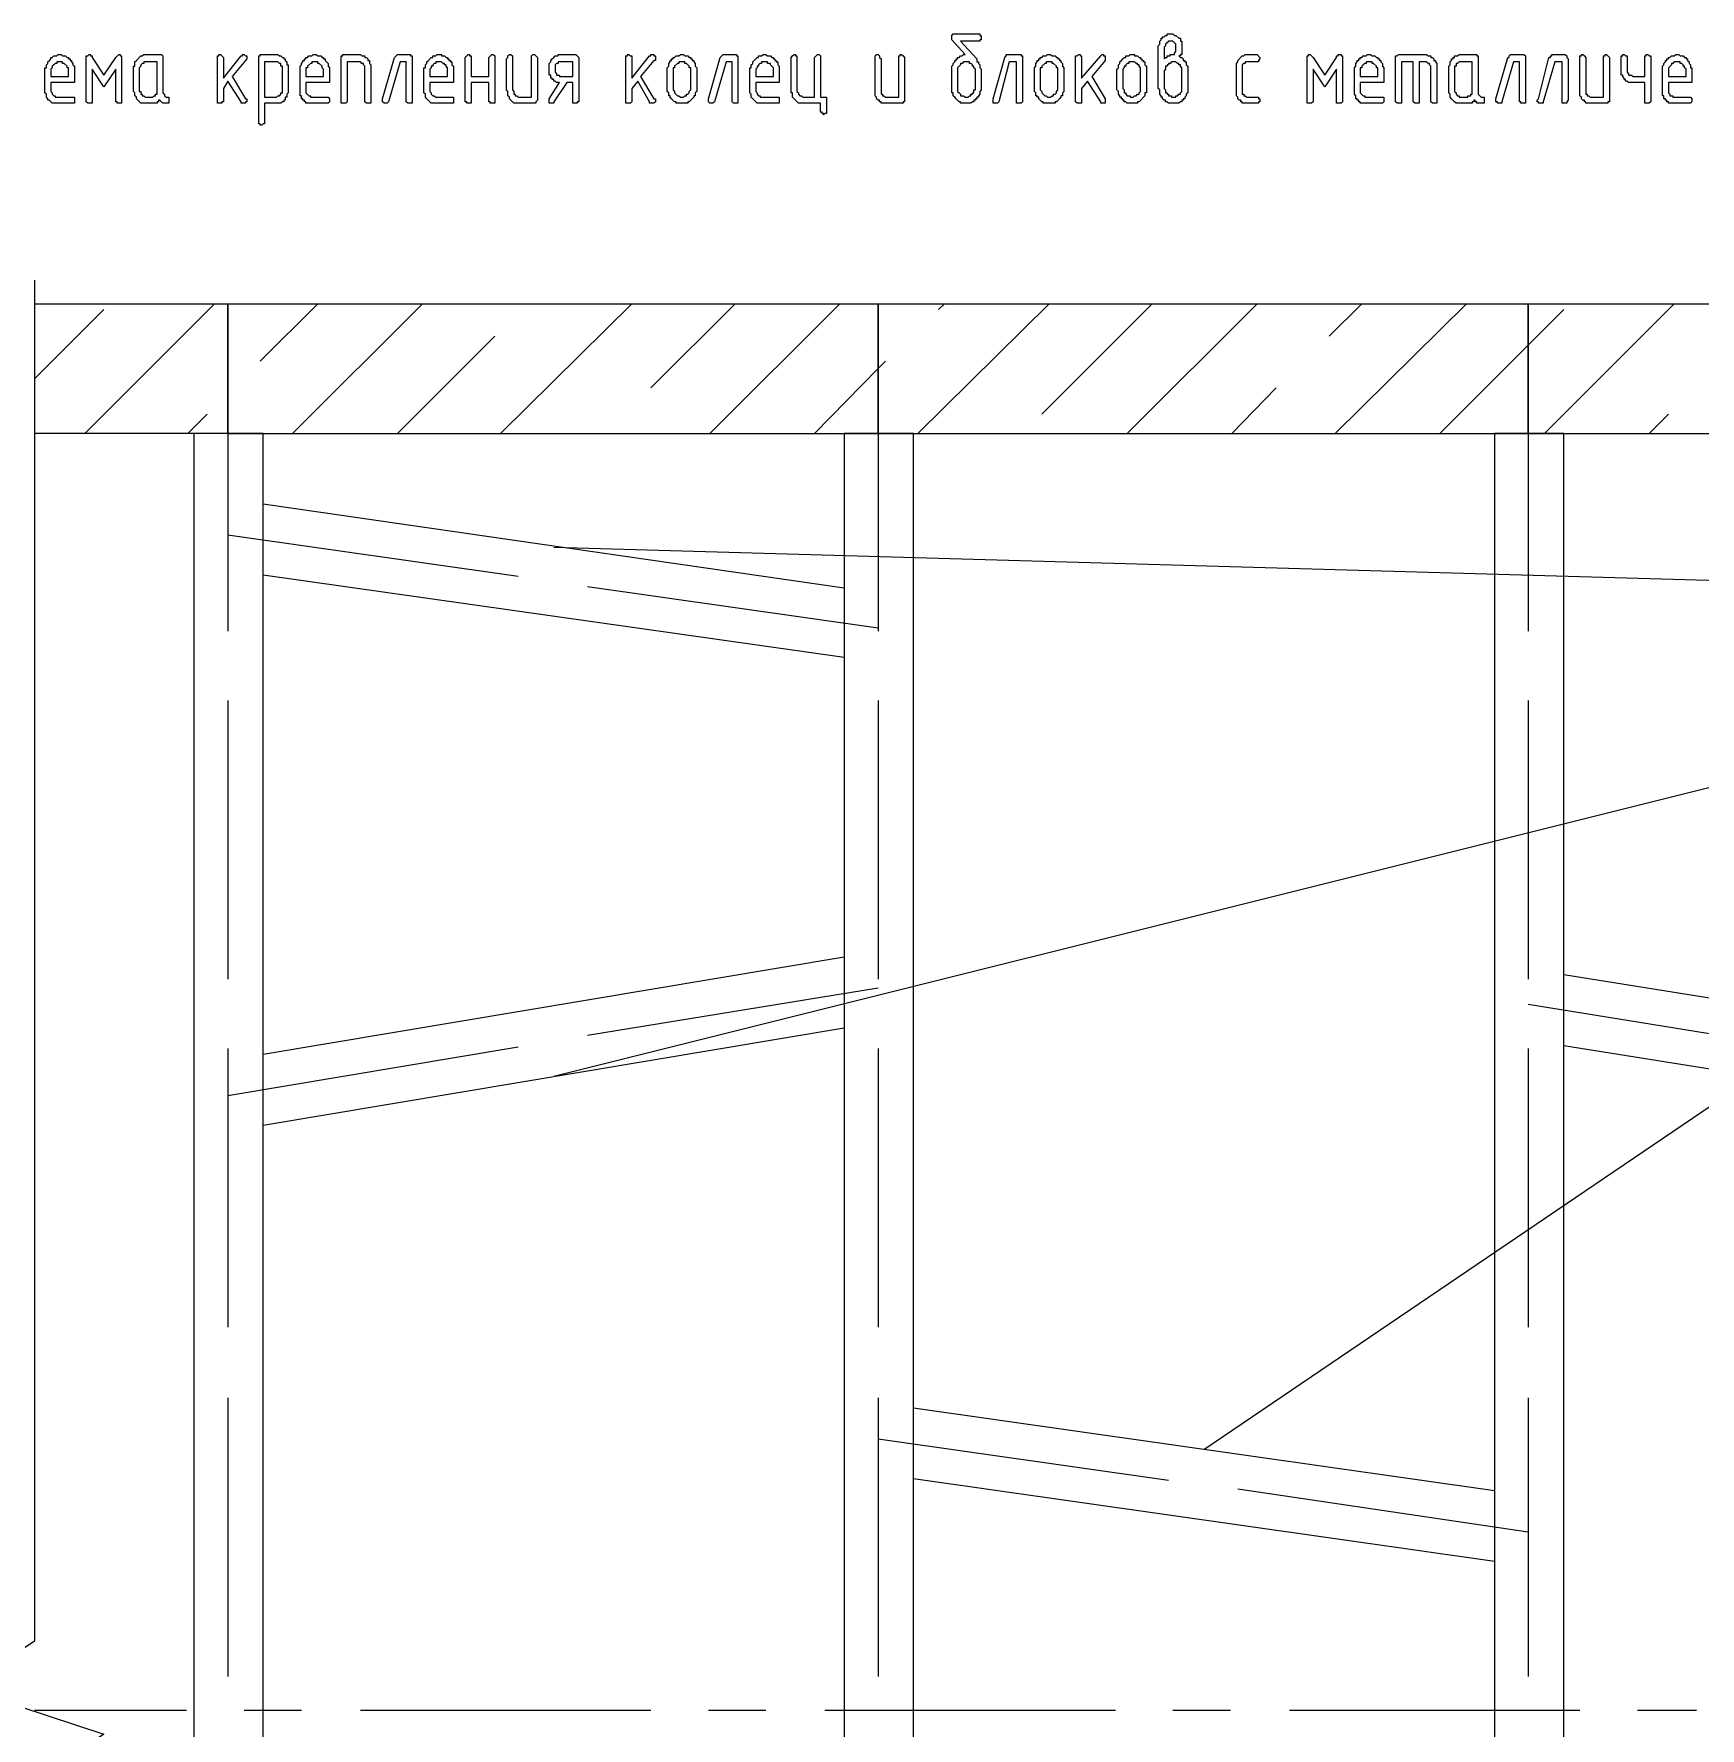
# Model space of a CAD drawing. Header units: millimetres. Extents: x 1 to 1188, y 1 to 840.
# Drawn here: x 86.7 to 158.5, y 126.9 to 199.9 of the extents above; entities that cross this region are included whole.
import ezdxf

# ---------------------------------------------------------------- set-up
doc = ezdxf.new("R2010")
doc.units = ezdxf.units.MM
doc.layers.add('GEOMETRY', color=7, linetype='Continuous')

msp = doc.modelspace()

# ---------------------------------------------------------------- linework, layer by layer
at = {"layer": 'GEOMETRY'}
for points in [[(127.515, 198.254), (127.515, 197.492), (127.452, 197.429), (127.452, 197.302), (127.389, 197.239), (127.389, 197.175), (127.325, 197.175), (127.325, 197.11), (127.26, 197.11), (127.26, 197.047), (127.197, 197.047), (127.197, 196.984), (127.134, 196.984), (127.07, 196.92), (126.627, 196.92), (126.627, 196.984), (126.563, 196.984), (126.498, 197.047), (126.435, 197.11), (126.372, 197.175), (126.308, 197.239), (126.308, 197.365), (126.245, 197.365), (126.245, 198.508), (126.308, 198.571), (126.308, 198.635), (126.372, 198.698), (126.372, 198.763), (126.435, 198.763), (126.435, 198.826), (126.498, 198.826), (126.498, 198.889), (126.563, 198.889), (126.627, 198.953), (126.69, 198.953), (126.753, 199.016), (126.817, 199.016), (126.245, 199.652), (126.245, 199.842), (126.308, 199.905), (127.452, 199.905), (127.452, 199.842), (127.515, 199.842), (127.515, 199.652), (127.452, 199.652), (127.452, 199.588), (126.627, 199.588), (127.325, 198.826), (127.325, 198.698), (127.389, 198.698), (127.389, 198.635), (127.452, 198.571), (127.452, 198.444), (127.515, 198.381)], [(136.023, 198.953), (136.088, 198.889), (136.152, 198.889), (136.215, 198.826), (136.215, 198.763), (136.278, 198.763), (136.278, 198.698), (136.342, 198.698), (136.342, 198.571), (136.405, 198.508), (136.405, 197.365), (136.342, 197.302), (136.342, 197.239), (136.278, 197.175), (136.278, 197.11), (136.215, 197.11), (136.215, 197.047), (136.152, 197.047), (136.152, 196.984), (136.088, 196.984), (136.023, 196.92), (135.58, 196.92), (135.516, 196.984), (135.453, 196.984), (135.453, 197.047), (135.389, 197.047), (135.326, 197.11), (135.326, 197.175), (135.263, 197.175), (135.263, 197.239), (135.198, 197.302), (135.198, 197.492), (135.135, 197.556), (135.135, 199.397), (135.198, 199.46), (135.198, 199.588), (135.263, 199.652), (135.263, 199.715), (135.326, 199.715), (135.326, 199.778), (135.389, 199.778), (135.453, 199.842), (135.516, 199.842), (135.516, 199.905), (135.77, 199.905), (135.833, 199.842), (135.897, 199.842), (136.023, 199.715), (136.088, 199.715), (136.088, 199.588), (136.152, 199.588), (136.152, 199.016), (136.088, 199.016), (136.088, 198.953)], [(135.389, 198.826), (135.453, 198.889), (135.516, 198.889), (135.516, 198.953), (135.643, 198.953), (135.643, 199.016), (135.833, 199.016), (135.833, 199.08), (135.897, 199.143), (135.897, 199.46), (135.833, 199.523), (135.77, 199.588), (135.58, 199.588), (135.516, 199.523), (135.453, 199.46), (135.453, 199.397), (135.389, 199.333)], [(87.446, 197.809), (87.446, 197.429), (87.51, 197.365), (87.51, 197.302), (87.573, 197.239), (87.638, 197.239), (87.638, 197.175), (88.463, 197.175), (88.463, 196.92), (87.51, 196.92), (87.383, 197.047), (87.319, 197.047), (87.319, 197.11), (87.256, 197.175), (87.256, 197.302), (87.193, 197.365), (87.193, 198.444), (87.256, 198.444), (87.256, 198.571), (87.319, 198.635), (87.319, 198.698), (87.383, 198.763), (87.446, 198.826), (87.446, 198.889), (87.51, 198.889), (87.573, 198.953), (87.701, 198.953), (87.764, 199.016), (87.891, 199.016), (87.955, 198.953), (88.081, 198.953), (88.145, 198.889), (88.208, 198.889), (88.208, 198.826), (88.272, 198.826), (88.272, 198.763), (88.335, 198.763), (88.335, 198.698), (88.398, 198.635), (88.398, 198.571), (88.463, 198.508), (88.463, 197.809)], [(87.828, 198.698), (87.701, 198.698), (87.701, 198.635), (87.638, 198.635), (87.573, 198.571), (87.51, 198.508), (87.51, 198.444), (87.446, 198.381), (87.446, 198.064), (88.208, 198.064), (88.208, 198.444), (88.145, 198.444), (88.145, 198.508), (88.018, 198.635), (87.955, 198.635), (87.955, 198.698)], [(89.732, 197.619), (89.225, 198.381), (89.225, 196.92), (89.034, 196.92), (88.97, 196.984), (88.97, 198.953), (89.034, 198.953), (89.097, 199.016), (89.16, 199.016), (89.16, 198.953), (89.225, 198.953), (89.225, 198.889), (89.732, 198.127), (90.241, 198.889), (90.368, 199.016), (90.431, 199.016), (90.431, 198.953), (90.494, 198.953), (90.494, 196.92), (90.304, 196.92), (90.304, 196.984), (90.241, 196.984), (90.241, 198.381)], [(92.527, 197.047), (92.527, 196.92), (92.272, 196.92), (92.145, 197.047), (92.082, 197.047), (92.082, 196.984), (92.019, 196.984), (92.019, 196.92), (91.32, 196.92), (91.13, 197.11), (91.13, 197.175), (91.066, 197.239), (91.066, 197.365), (91.003, 197.429), (91.003, 198.508), (91.066, 198.508), (91.066, 198.698), (91.13, 198.763), (91.32, 198.953), (91.383, 198.953), (91.447, 199.016), (92.209, 199.016), (92.272, 198.953), (92.272, 197.365), (92.335, 197.302), (92.335, 197.239), (92.4, 197.175), (92.527, 197.175)], [(92.019, 198.698), (91.447, 198.698), (91.447, 198.635), (91.383, 198.635), (91.32, 198.571), (91.32, 198.508), (91.256, 198.444), (91.256, 197.429), (91.32, 197.429), (91.32, 197.302), (91.383, 197.302), (91.383, 197.239), (91.447, 197.239), (91.51, 197.175), (91.828, 197.175), (91.892, 197.239), (91.955, 197.239), (91.955, 197.302), (92.019, 197.302)], [(94.877, 198.001), (95.639, 198.953), (95.702, 198.953), (95.702, 199.016), (95.765, 199.016), (95.829, 198.953), (95.892, 198.953), (95.892, 198.826), (95.829, 198.763), (95.257, 198.064), (95.829, 197.11), (95.892, 197.11), (95.892, 196.984), (95.829, 196.984), (95.829, 196.92), (95.639, 196.92), (95.639, 196.984), (95.067, 197.873), (94.877, 197.556), (94.877, 196.984), (94.813, 196.984), (94.813, 196.92), (94.622, 196.92), (94.622, 198.953), (94.685, 198.953), (94.685, 199.016), (94.748, 199.016), (94.813, 198.953), (94.877, 198.889)], [(96.401, 198.826), (96.401, 198.953), (96.464, 198.953), (96.464, 199.016), (97.226, 199.016), (97.289, 198.953), (97.353, 198.953), (97.416, 198.889), (97.48, 198.889), (97.48, 198.826), (97.543, 198.826), (97.543, 198.763), (97.606, 198.698), (97.606, 198.571), (97.67, 198.571), (97.67, 197.365), (97.606, 197.302), (97.606, 197.175), (97.543, 197.175), (97.543, 197.047), (97.48, 197.047), (97.48, 196.984), (97.416, 196.984), (97.353, 196.92), (96.654, 196.92), (96.654, 196.031), (96.591, 196.031), (96.527, 195.968), (96.464, 195.968), (96.464, 196.031), (96.401, 196.031)], [(96.654, 198.698), (96.654, 197.175), (97.163, 197.175), (97.226, 197.239), (97.289, 197.239), (97.353, 197.302), (97.353, 197.365), (97.416, 197.365), (97.416, 198.508), (97.353, 198.508), (97.353, 198.635), (97.289, 198.635), (97.226, 198.698)], [(98.432, 197.809), (98.432, 197.365), (98.559, 197.239), (98.622, 197.239), (98.622, 197.175), (99.384, 197.175), (99.448, 197.11), (99.448, 196.984), (99.384, 196.92), (98.432, 196.92), (98.432, 196.984), (98.369, 196.984), (98.369, 197.047), (98.305, 197.047), (98.305, 197.11), (98.242, 197.11), (98.242, 197.239), (98.178, 197.239), (98.178, 198.508), (98.242, 198.571), (98.242, 198.635), (98.305, 198.698), (98.305, 198.763), (98.369, 198.763), (98.369, 198.826), (98.432, 198.826), (98.432, 198.889), (98.495, 198.889), (98.559, 198.953), (98.685, 198.953), (98.75, 199.016), (98.877, 199.016), (98.94, 198.953), (99.067, 198.953), (99.131, 198.889), (99.194, 198.889), (99.194, 198.826), (99.257, 198.826), (99.257, 198.763), (99.321, 198.698), (99.384, 198.635), (99.384, 198.508), (99.448, 198.444), (99.448, 197.809)], [(98.814, 198.698), (98.685, 198.698), (98.685, 198.635), (98.622, 198.635), (98.495, 198.508), (98.495, 198.444), (98.432, 198.444), (98.432, 198.064), (99.194, 198.064), (99.194, 198.381), (99.131, 198.444), (99.131, 198.508), (99.004, 198.635), (98.94, 198.635), (98.94, 198.698)], [(99.956, 197.047), (99.956, 198.953), (100.019, 198.953), (100.019, 199.016), (100.781, 199.016), (100.845, 198.953), (100.972, 198.953), (100.972, 198.889), (101.035, 198.889), (101.098, 198.826), (101.098, 198.763), (101.163, 198.763), (101.163, 198.635), (101.227, 198.571), (101.227, 196.92), (101.035, 196.92), (100.972, 196.984), (100.972, 198.508), (100.908, 198.571), (100.908, 198.635), (100.845, 198.635), (100.781, 198.698), (100.21, 198.698), (100.21, 196.984), (100.146, 196.92), (99.956, 196.92)], [(102.369, 199.016), (102.941, 199.016), (102.941, 198.953), (103.004, 198.953), (103.004, 196.92), (102.814, 196.92), (102.751, 196.984), (102.751, 198.698), (102.496, 198.698), (101.989, 196.984), (101.925, 196.92), (101.797, 196.92), (101.734, 196.984), (101.734, 197.11), (102.242, 198.889)], [(103.766, 197.809), (103.766, 197.429), (103.83, 197.365), (103.83, 197.302), (103.893, 197.239), (103.956, 197.239), (104.02, 197.175), (104.782, 197.175), (104.782, 196.92), (103.83, 196.92), (103.639, 197.11), (103.576, 197.175), (103.576, 197.302), (103.513, 197.365), (103.513, 198.444), (103.576, 198.444), (103.576, 198.571), (103.639, 198.635), (103.639, 198.698), (103.703, 198.763), (103.83, 198.889), (103.893, 198.889), (103.893, 198.953), (104.02, 198.953), (104.083, 199.016), (104.273, 199.016), (104.273, 198.953), (104.402, 198.953), (104.465, 198.889), (104.528, 198.889), (104.528, 198.826), (104.592, 198.826), (104.592, 198.763), (104.655, 198.763), (104.655, 198.698), (104.719, 198.698), (104.719, 198.571), (104.782, 198.508), (104.782, 197.809)], [(104.147, 198.698), (104.02, 198.698), (104.02, 198.635), (103.956, 198.635), (103.893, 198.571), (103.893, 198.508), (103.83, 198.508), (103.83, 198.444), (103.766, 198.381), (103.766, 198.064), (104.528, 198.064), (104.528, 198.444), (104.465, 198.508), (104.465, 198.571), (104.402, 198.571), (104.402, 198.635), (104.338, 198.635), (104.273, 198.698)], [(105.544, 197.809), (105.544, 196.92), (105.354, 196.92), (105.354, 196.984), (105.29, 196.984), (105.29, 198.889), (105.417, 199.016), (105.481, 199.016), (105.481, 198.953), (105.544, 198.953), (105.544, 198.064), (106.306, 198.064), (106.306, 198.889), (106.433, 199.016), (106.496, 199.016), (106.56, 198.953), (106.56, 196.92), (106.369, 196.92), (106.369, 196.984), (106.306, 196.984), (106.306, 197.809)], [(108.402, 198.826), (108.402, 197.047), (108.339, 196.984), (108.339, 196.92), (107.385, 196.92), (107.195, 197.11), (107.195, 197.175), (107.131, 197.239), (107.131, 197.429), (107.068, 197.492), (107.068, 198.826), (107.131, 198.889), (107.131, 198.953), (107.195, 199.016), (107.258, 199.016), (107.322, 198.953), (107.322, 197.492), (107.385, 197.429), (107.385, 197.302), (107.448, 197.302), (107.448, 197.239), (107.513, 197.239), (107.577, 197.175), (108.147, 197.175), (108.147, 198.953), (108.21, 199.016), (108.275, 199.016), (108.402, 198.889)], [(109.354, 197.809), (109.227, 197.809), (109.164, 197.873), (109.101, 197.873), (109.101, 197.936), (109.036, 197.936), (109.036, 198.001), (108.973, 198.001), (108.973, 198.127), (108.909, 198.127), (108.909, 198.635), (108.973, 198.698), (108.973, 198.763), (109.036, 198.826), (109.101, 198.889), (109.164, 198.953), (109.291, 198.953), (109.291, 199.016), (110.053, 199.016), (110.18, 198.889), (110.18, 196.984), (110.116, 196.984), (110.116, 196.92), (109.926, 196.92), (109.926, 197.809), (109.671, 197.809), (109.101, 196.984), (109.101, 196.92), (108.909, 196.92), (108.909, 197.11)], [(109.164, 198.381), (109.164, 198.254), (109.227, 198.191), (109.227, 198.127), (109.354, 198.127), (109.354, 198.064), (109.926, 198.064), (109.926, 198.698), (109.291, 198.698), (109.291, 198.635), (109.227, 198.635), (109.164, 198.571)], [(112.466, 198.001), (113.228, 198.953), (113.291, 198.953), (113.291, 199.016), (113.418, 199.016), (113.418, 198.953), (113.481, 198.953), (113.481, 198.763), (113.418, 198.763), (112.846, 198.064), (113.418, 197.11), (113.481, 197.11), (113.481, 196.984), (113.418, 196.92), (113.228, 196.92), (113.228, 196.984), (112.719, 197.873), (112.466, 197.556), (112.466, 196.984), (112.402, 196.92), (112.211, 196.92), (112.211, 198.953), (112.276, 198.953), (112.276, 199.016), (112.339, 199.016), (112.402, 198.953), (112.466, 198.953)], [(113.99, 197.619), (113.99, 198.444), (114.053, 198.508), (114.053, 198.635), (114.117, 198.698), (114.117, 198.763), (114.18, 198.763), (114.18, 198.826), (114.244, 198.826), (114.244, 198.889), (114.307, 198.889), (114.37, 198.953), (114.497, 198.953), (114.56, 199.016), (114.689, 199.016), (114.752, 198.953), (114.879, 198.953), (114.942, 198.889), (115.006, 198.889), (115.006, 198.826), (115.069, 198.826), (115.069, 198.763), (115.132, 198.763), (115.132, 198.698), (115.196, 198.635), (115.196, 198.508), (115.259, 198.444), (115.259, 197.429), (115.196, 197.365), (115.196, 197.239), (115.132, 197.239), (115.132, 197.175), (115.069, 197.11), (114.942, 196.984), (114.879, 196.984), (114.879, 196.92), (114.37, 196.92), (114.37, 196.984), (114.307, 196.984), (114.18, 197.11), (114.117, 197.175), (114.117, 197.239), (114.053, 197.239), (114.053, 197.365), (113.99, 197.429)], [(115.006, 197.619), (115.006, 198.444), (114.942, 198.444), (114.942, 198.508), (114.815, 198.635), (114.752, 198.635), (114.752, 198.698), (114.497, 198.698), (114.497, 198.635), (114.434, 198.635), (114.307, 198.508), (114.307, 198.444), (114.244, 198.444), (114.244, 197.492), (114.307, 197.429), (114.307, 197.365), (114.434, 197.239), (114.497, 197.239), (114.56, 197.175), (114.689, 197.175), (114.752, 197.239), (114.815, 197.239), (114.815, 197.302), (114.879, 197.302), (114.942, 197.365), (114.942, 197.429), (115.006, 197.492)], [(116.403, 199.016), (116.973, 199.016), (116.973, 198.953), (117.038, 198.953), (117.038, 196.92), (116.847, 196.92), (116.783, 196.984), (116.783, 198.698), (116.53, 198.698), (116.021, 196.984), (115.958, 196.92), (115.831, 196.92), (115.768, 196.984), (115.768, 197.11), (116.276, 198.889)], [(117.8, 197.809), (117.8, 197.429), (117.864, 197.365), (117.864, 197.302), (117.927, 197.239), (117.99, 197.239), (117.99, 197.175), (118.816, 197.175), (118.816, 196.92), (117.864, 196.92), (117.8, 196.984), (117.735, 197.047), (117.672, 197.11), (117.609, 197.175), (117.609, 197.302), (117.545, 197.365), (117.545, 198.444), (117.609, 198.444), (117.609, 198.571), (117.672, 198.635), (117.672, 198.698), (117.735, 198.763), (117.8, 198.826), (117.864, 198.889), (117.927, 198.889), (117.927, 198.953), (118.054, 198.953), (118.117, 199.016), (118.244, 199.016), (118.307, 198.953), (118.434, 198.953), (118.498, 198.889), (118.561, 198.889), (118.561, 198.826), (118.626, 198.826), (118.626, 198.763), (118.689, 198.763), (118.689, 198.698), (118.752, 198.698), (118.752, 198.571), (118.816, 198.508), (118.816, 197.809)], [(118.181, 198.698), (118.054, 198.698), (118.054, 198.635), (117.99, 198.635), (117.927, 198.571), (117.927, 198.508), (117.864, 198.508), (117.864, 198.444), (117.8, 198.381), (117.8, 198.064), (118.561, 198.064), (118.561, 198.444), (118.434, 198.571), (118.434, 198.635), (118.307, 198.635), (118.307, 198.698)], [(120.72, 197.175), (120.847, 197.175), (120.847, 196.477), (120.784, 196.477), (120.72, 196.413), (120.72, 196.477), (120.657, 196.477), (120.657, 196.54), (120.594, 196.54), (120.594, 196.92), (119.641, 196.92), (119.451, 197.11), (119.388, 197.175), (119.388, 197.365), (119.323, 197.365), (119.323, 198.889), (119.388, 198.953), (119.451, 199.016), (119.514, 199.016), (119.514, 198.953), (119.578, 198.953), (119.578, 197.429), (119.641, 197.365), (119.641, 197.302), (119.705, 197.239), (119.768, 197.239), (119.831, 197.175), (120.34, 197.175), (120.34, 198.889), (120.467, 199.016), (120.53, 199.016), (120.594, 198.953), (120.594, 197.175)], [(124.214, 198.826), (124.214, 196.984), (124.15, 196.984), (124.15, 196.92), (123.197, 196.92), (123.197, 196.984), (123.133, 196.984), (123.133, 197.047), (123.07, 197.047), (123.006, 197.11), (123.006, 197.175), (122.943, 197.239), (122.943, 198.953), (123.006, 199.016), (123.07, 199.016), (123.133, 198.953), (123.133, 198.889), (123.197, 198.826), (123.197, 197.302), (123.26, 197.302), (123.26, 197.239), (123.323, 197.239), (123.388, 197.175), (123.959, 197.175), (123.959, 198.953), (124.022, 198.953), (124.022, 199.016), (124.085, 199.016), (124.15, 198.953), (124.214, 198.889)], [(127.26, 197.619), (127.26, 198.381), (127.197, 198.444), (127.197, 198.508), (127.134, 198.508), (127.134, 198.571), (127.07, 198.635), (127.007, 198.635), (127.007, 198.698), (126.753, 198.698), (126.69, 198.635), (126.627, 198.635), (126.627, 198.571), (126.563, 198.508), (126.498, 198.444), (126.498, 197.429), (126.563, 197.365), (126.627, 197.302), (126.627, 197.239), (126.753, 197.239), (126.817, 197.175), (126.944, 197.175), (127.007, 197.239), (127.07, 197.239), (127.07, 197.302), (127.134, 197.302), (127.134, 197.365), (127.197, 197.365), (127.197, 197.492), (127.26, 197.492)], [(128.658, 199.016), (129.23, 199.016), (129.23, 198.953), (129.293, 198.953), (129.293, 196.984), (129.23, 196.92), (129.039, 196.92), (129.039, 198.698), (128.721, 198.698), (128.277, 196.984), (128.214, 196.92), (128.023, 196.92), (128.023, 197.11), (128.531, 198.889), (128.594, 198.953), (128.594, 199.016)], [(129.802, 197.619), (129.802, 198.444), (129.865, 198.508), (129.865, 198.635), (129.928, 198.698), (129.928, 198.763), (129.992, 198.763), (129.992, 198.826), (130.055, 198.826), (130.055, 198.889), (130.119, 198.889), (130.182, 198.953), (130.309, 198.953), (130.372, 199.016), (130.5, 199.016), (130.564, 198.953), (130.69, 198.953), (130.754, 198.889), (130.817, 198.889), (130.817, 198.826), (130.881, 198.826), (130.881, 198.763), (130.944, 198.763), (130.944, 198.698), (131.007, 198.635), (131.007, 198.508), (131.071, 198.444), (131.071, 197.429), (131.007, 197.365), (131.007, 197.239), (130.944, 197.239), (130.944, 197.175), (130.881, 197.11), (130.754, 196.984), (130.69, 196.984), (130.69, 196.92), (130.182, 196.92), (130.182, 196.984), (130.119, 196.984), (129.992, 197.11), (129.992, 197.175), (129.928, 197.175), (129.928, 197.239), (129.865, 197.239), (129.865, 197.365), (129.802, 197.429)], [(130.817, 197.619), (130.817, 198.444), (130.754, 198.444), (130.754, 198.508), (130.627, 198.635), (130.564, 198.635), (130.564, 198.698), (130.309, 198.698), (130.309, 198.635), (130.245, 198.635), (130.119, 198.508), (130.119, 198.444), (130.055, 198.444), (130.055, 197.492), (130.119, 197.429), (130.119, 197.365), (130.245, 197.239), (130.309, 197.239), (130.372, 197.175), (130.5, 197.175), (130.564, 197.239), (130.627, 197.239), (130.627, 197.302), (130.69, 197.302), (130.754, 197.365), (130.754, 197.429), (130.817, 197.492)], [(131.833, 198.001), (132.658, 198.953), (132.722, 199.016), (132.785, 199.016), (132.785, 198.953), (132.848, 198.953), (132.848, 198.763), (132.278, 198.064), (132.848, 197.11), (132.848, 196.92), (132.658, 196.92), (132.658, 196.984), (132.088, 197.873), (131.833, 197.556), (131.833, 196.92), (131.643, 196.92), (131.579, 196.984), (131.579, 198.953), (131.643, 198.953), (131.706, 199.016), (131.769, 199.016), (131.769, 198.953), (131.833, 198.953)], [(133.357, 197.619), (133.357, 198.381), (133.42, 198.444), (133.42, 198.571), (133.484, 198.635), (133.484, 198.698), (133.547, 198.763), (133.61, 198.826), (133.675, 198.889), (133.739, 198.889), (133.739, 198.953), (133.865, 198.953), (133.929, 199.016), (134.119, 199.016), (134.119, 198.953), (134.246, 198.953), (134.309, 198.889), (134.373, 198.889), (134.373, 198.826), (134.436, 198.826), (134.436, 198.763), (134.501, 198.763), (134.501, 198.698), (134.564, 198.698), (134.564, 198.571), (134.627, 198.508), (134.627, 197.365), (134.564, 197.365), (134.564, 197.239), (134.309, 196.984), (134.246, 196.984), (134.246, 196.92), (133.802, 196.92), (133.739, 196.984), (133.675, 196.984), (133.675, 197.047), (133.61, 197.047), (133.61, 197.11), (133.547, 197.11), (133.547, 197.175), (133.484, 197.175), (133.484, 197.239), (133.42, 197.302), (133.42, 197.429), (133.357, 197.492)], [(134.373, 197.619), (134.373, 198.444), (134.309, 198.508), (134.309, 198.571), (134.246, 198.571), (134.246, 198.635), (134.182, 198.635), (134.119, 198.698), (133.865, 198.698), (133.865, 198.635), (133.802, 198.635), (133.739, 198.571), (133.739, 198.508), (133.675, 198.508), (133.675, 198.444), (133.61, 198.381), (133.61, 197.556), (133.675, 197.492), (133.675, 197.365), (133.739, 197.365), (133.739, 197.302), (133.802, 197.239), (133.929, 197.239), (133.929, 197.175), (134.056, 197.175), (134.119, 197.239), (134.182, 197.239), (134.246, 197.302), (134.309, 197.302), (134.309, 197.365), (134.373, 197.429)], [(136.152, 197.619), (136.152, 198.444), (136.088, 198.508), (136.088, 198.571), (136.023, 198.571), (136.023, 198.635), (135.96, 198.635), (135.897, 198.698), (135.706, 198.698), (135.643, 198.635), (135.58, 198.635), (135.58, 198.571), (135.516, 198.571), (135.516, 198.508), (135.453, 198.508), (135.453, 198.381), (135.389, 198.318), (135.389, 197.556), (135.453, 197.492), (135.453, 197.365), (135.516, 197.365), (135.516, 197.302), (135.58, 197.302), (135.58, 197.239), (135.706, 197.239), (135.706, 197.175), (135.897, 197.175), (135.897, 197.239), (135.96, 197.239), (136.023, 197.302), (136.088, 197.302), (136.088, 197.365), (136.152, 197.429)], [(138.755, 198.381), (138.755, 197.302), (138.818, 197.302), (138.818, 197.239), (138.881, 197.239), (138.945, 197.175), (139.453, 197.175), (139.453, 197.11), (139.517, 197.11), (139.517, 196.984), (139.453, 196.984), (139.453, 196.92), (138.755, 196.92), (138.755, 196.984), (138.691, 196.984), (138.691, 197.047), (138.628, 197.047), (138.564, 197.11), (138.564, 197.175), (138.501, 197.239), (138.501, 198.635), (138.564, 198.698), (138.564, 198.763), (138.755, 198.953), (138.818, 198.953), (138.881, 199.016), (139.39, 199.016), (139.517, 198.889), (139.517, 198.826), (139.453, 198.763), (139.453, 198.698), (138.881, 198.698), (138.881, 198.635), (138.818, 198.635), (138.755, 198.571)], [(142.31, 197.619), (141.803, 198.381), (141.803, 196.984), (141.739, 196.92), (141.548, 196.92), (141.548, 198.953), (141.613, 198.953), (141.613, 199.016), (141.676, 199.016), (141.803, 198.889), (142.31, 198.127), (142.819, 198.889), (142.819, 198.953), (142.882, 198.953), (142.882, 199.016), (143.009, 199.016), (143.009, 198.953), (143.072, 198.953), (143.072, 196.984), (143.009, 196.92), (142.819, 196.92), (142.819, 198.381)], [(143.834, 197.809), (143.834, 197.365), (143.961, 197.239), (144.026, 197.239), (144.026, 197.175), (144.851, 197.175), (144.851, 196.984), (144.788, 196.92), (143.834, 196.92), (143.834, 196.984), (143.771, 196.984), (143.771, 197.047), (143.707, 197.047), (143.707, 197.11), (143.644, 197.11), (143.644, 197.239), (143.581, 197.302), (143.581, 198.444), (143.644, 198.508), (143.644, 198.635), (143.707, 198.698), (143.707, 198.763), (143.771, 198.763), (143.771, 198.826), (143.834, 198.826), (143.834, 198.889), (143.898, 198.889), (143.961, 198.953), (144.089, 198.953), (144.152, 199.016), (144.279, 199.016), (144.343, 198.953), (144.469, 198.953), (144.533, 198.889), (144.596, 198.889), (144.596, 198.826), (144.66, 198.826), (144.66, 198.763), (144.723, 198.763), (144.723, 198.698), (144.788, 198.635), (144.788, 198.508), (144.851, 198.444), (144.851, 197.809)], [(144.216, 198.698), (144.089, 198.698), (144.089, 198.635), (144.026, 198.635), (143.961, 198.571), (143.898, 198.508), (143.898, 198.444), (143.834, 198.444), (143.834, 198.064), (144.596, 198.064), (144.596, 198.444), (144.533, 198.444), (144.533, 198.508), (144.406, 198.635), (144.343, 198.635), (144.343, 198.698)], [(145.485, 199.016), (146.692, 199.016), (146.756, 198.953), (146.882, 198.953), (146.882, 198.889), (146.946, 198.889), (147.009, 198.826), (147.009, 198.763), (147.073, 198.763), (147.073, 198.698), (147.136, 198.635), (147.136, 196.92), (146.946, 196.92), (146.882, 196.984), (146.882, 198.508), (146.819, 198.571), (146.819, 198.635), (146.756, 198.635), (146.692, 198.698), (146.375, 198.698), (146.375, 196.92), (146.184, 196.92), (146.12, 196.984), (146.12, 198.698), (145.613, 198.698), (145.613, 196.92), (145.422, 196.92), (145.358, 196.984), (145.358, 198.953), (145.422, 198.953)], [(149.169, 197.047), (149.169, 196.92), (148.852, 196.92), (148.852, 196.984), (148.788, 196.984), (148.788, 197.047), (148.723, 197.047), (148.723, 196.984), (148.66, 196.984), (148.66, 196.92), (147.963, 196.92), (147.898, 196.984), (147.771, 197.11), (147.708, 197.175), (147.708, 197.302), (147.644, 197.365), (147.644, 198.508), (147.708, 198.571), (147.708, 198.698), (147.771, 198.763), (147.771, 198.826), (147.835, 198.826), (147.835, 198.889), (147.898, 198.889), (147.898, 198.953), (148.026, 198.953), (148.089, 199.016), (148.852, 199.016), (148.852, 198.953), (148.915, 198.953), (148.915, 197.302), (149.042, 197.175), (149.169, 197.175)], [(148.66, 198.698), (148.089, 198.698), (148.026, 198.635), (147.963, 198.635), (147.963, 198.508), (147.898, 198.508), (147.898, 197.429), (147.963, 197.365), (147.963, 197.302), (148.026, 197.239), (148.089, 197.239), (148.089, 197.175), (148.47, 197.175), (148.47, 197.239), (148.597, 197.239), (148.597, 197.302), (148.66, 197.302)], [(150.311, 199.016), (150.883, 199.016), (150.946, 198.953), (150.946, 196.92), (150.756, 196.92), (150.756, 196.984), (150.693, 196.984), (150.693, 198.698), (150.439, 198.698), (149.931, 196.984), (149.931, 196.92), (149.74, 196.92), (149.74, 196.984), (149.677, 196.984), (149.677, 197.11), (150.184, 198.889), (150.248, 198.889), (150.248, 198.953)], [(152.09, 199.016), (152.66, 199.016), (152.725, 198.953), (152.725, 198.889), (152.789, 198.826), (152.789, 197.047), (152.725, 196.984), (152.725, 196.92), (152.534, 196.92), (152.534, 198.698), (152.217, 198.698), (151.708, 196.984), (151.708, 196.92), (151.518, 196.92), (151.518, 196.984), (151.455, 196.984), (151.455, 197.047), (151.518, 197.11), (151.963, 198.889), (152.027, 198.889), (152.027, 198.953), (152.09, 198.953)], [(154.566, 198.826), (154.566, 196.984), (154.503, 196.984), (154.503, 196.92), (153.551, 196.92), (153.551, 196.984), (153.486, 196.984), (153.486, 197.047), (153.423, 197.047), (153.359, 197.11), (153.359, 197.175), (153.296, 197.239), (153.296, 198.953), (153.359, 198.953), (153.359, 199.016), (153.423, 199.016), (153.486, 198.953), (153.551, 198.889), (153.551, 197.302), (153.614, 197.302), (153.614, 197.239), (153.677, 197.239), (153.741, 197.175), (154.313, 197.175), (154.313, 198.953), (154.376, 198.953), (154.376, 199.016), (154.439, 199.016), (154.566, 198.889)], [(156.344, 198.826), (156.344, 196.984), (156.281, 196.92), (156.09, 196.92), (156.09, 197.809), (155.392, 197.809), (155.328, 197.873), (155.265, 197.873), (155.265, 197.936), (155.202, 197.936), (155.202, 198.001), (155.138, 198.064), (155.138, 198.127), (155.073, 198.127), (155.073, 198.953), (155.138, 198.953), (155.138, 199.016), (155.202, 199.016), (155.265, 198.953), (155.328, 198.953), (155.328, 198.254), (155.392, 198.191), (155.392, 198.127), (155.519, 198.127), (155.582, 198.064), (156.09, 198.064), (156.09, 198.953), (156.154, 198.953), (156.154, 199.016), (156.217, 199.016), (156.281, 198.953), (156.344, 198.953)], [(157.106, 197.809), (157.106, 197.365), (157.169, 197.302), (157.169, 197.239), (157.296, 197.239), (157.296, 197.175), (158.058, 197.175), (158.122, 197.11), (158.122, 196.984), (158.058, 196.92), (157.106, 196.92), (157.106, 196.984), (157.043, 196.984), (157.043, 197.047), (156.979, 197.047), (156.979, 197.11), (156.916, 197.11), (156.916, 197.239), (156.852, 197.239), (156.852, 198.508), (156.916, 198.571), (156.916, 198.635), (156.979, 198.698), (156.979, 198.763), (157.043, 198.763), (157.043, 198.826), (157.106, 198.826), (157.106, 198.889), (157.169, 198.889), (157.233, 198.953), (157.36, 198.953), (157.423, 199.016), (157.551, 199.016), (157.614, 198.953), (157.741, 198.953), (157.805, 198.889), (157.868, 198.889), (157.868, 198.826), (157.931, 198.826), (157.931, 198.763), (157.995, 198.698), (157.995, 198.635), (158.058, 198.571), (158.058, 198.444), (158.122, 198.444), (158.122, 197.809)], [(157.488, 198.698), (157.36, 198.698), (157.296, 198.635), (157.233, 198.635), (157.233, 198.571), (157.106, 198.444), (157.106, 198.064), (157.868, 198.064), (157.868, 198.381), (157.805, 198.444), (157.805, 198.508), (157.741, 198.508), (157.741, 198.571), (157.678, 198.635), (157.614, 198.635), (157.614, 198.698)], [(93.606, 72.652), (96.591, 72.652), (96.591, 182.696), (93.606, 182.696)], [(121.609, 72.652), (124.594, 72.652), (124.594, 182.696), (121.609, 182.696)], [(149.614, 72.652), (152.597, 72.652), (152.597, 182.696), (149.614, 182.696)]]:
    msp.add_lwpolyline(points, close=True, dxfattribs=at)
for points in [[(86.748, 189.301), (86.748, 130.69), (83.701, 128.658), (89.732, 126.69), (86.748, 124.657), (86.748, 66.047)], [(86.748, 188.284), (95.067, 188.284), (95.067, 182.696), (86.748, 182.696)], [(88.907, 182.696), (94.495, 188.284)], [(95.067, 182.696), (95.067, 188.284), (123.07, 188.284), (123.07, 182.696)], [(96.464, 185.808), (98.94, 188.284)], [(97.86, 182.696), (103.448, 188.284)], [(106.814, 182.696), (112.466, 188.284)], [(113.291, 184.665), (116.91, 188.284)], [(115.831, 182.696), (121.419, 188.284)], [(123.07, 182.696), (123.07, 188.284), (151.073, 188.284), (151.073, 182.696)], [(124.784, 182.696), (130.435, 188.284)], [(125.673, 188.031), (125.928, 188.284)], [(130.119, 183.522), (134.881, 188.284)], [(133.802, 182.696), (139.39, 188.284)], [(142.502, 186.888), (143.898, 188.284)], [(142.755, 182.696), (148.406, 188.284)], [(151.073, 182.696), (151.073, 188.284), (179.077, 188.284), (179.077, 182.696)], [(151.772, 182.696), (157.36, 188.284)], [(86.748, 185.046), (89.732, 188.031)], [(147.264, 182.696), (151.073, 186.506), (152.597, 188.031)], [(102.369, 182.696), (106.56, 186.888)], [(120.34, 182.696), (123.07, 185.491), (123.388, 185.808)], [(138.31, 182.696), (140.215, 184.665)], [(93.352, 182.696), (94.178, 183.522)], [(156.281, 182.696), (157.106, 183.522)], [(95.067, 182.696), (123.07, 182.696)], [(95.067, 182.696), (95.067, 174.188)], [(123.07, 182.696), (151.138, 182.696)], [(123.07, 182.696), (123.07, 174.188)], [(151.073, 182.696), (179.141, 182.696)], [(151.073, 182.696), (151.073, 174.188)], [(121.609, 176.029), (96.591, 179.648)], [(107.577, 176.538), (95.067, 178.315)], [(109.101, 177.807), (190.952, 175.457)], [(121.609, 173.044), (96.591, 176.601)], [(123.07, 174.315), (110.56, 176.093)], [(137.104, 138.945), (190.952, 175.457), (109.101, 155.01)], [(95.067, 171.203), (95.067, 159.202)], [(123.07, 171.203), (123.07, 159.202)], [(151.073, 171.203), (151.073, 159.202)], [(96.591, 155.964), (121.609, 160.154)], [(152.597, 159.392), (177.617, 155.392)], [(110.56, 156.789), (123.07, 158.82)], [(151.073, 158.122), (163.583, 156.09)], [(96.591, 152.915), (121.609, 157.106)], [(95.067, 154.185), (107.577, 156.281)], [(95.067, 156.217), (95.067, 144.216)], [(123.07, 156.217), (123.07, 144.216)], [(151.073, 156.217), (151.073, 144.216)], [(152.597, 156.344), (177.617, 152.344)], [(95.067, 141.168), (95.067, 129.166)], [(123.07, 141.168), (123.07, 129.166)], [(151.073, 141.168), (151.073, 129.166)], [(149.614, 137.167), (124.594, 140.723)], [(135.58, 137.611), (123.07, 139.39)], [(149.614, 134.119), (124.594, 137.676)], [(151.073, 135.389), (138.564, 137.231)], [(93.289, 127.706), (86.748, 127.706)], [(98.242, 127.706), (95.765, 127.706)], [(113.291, 127.706), (100.781, 127.706)], [(118.244, 127.706), (115.768, 127.706)], [(133.294, 127.706), (120.784, 127.706)], [(138.246, 127.706), (135.77, 127.706)], [(153.296, 127.706), (140.786, 127.706)], [(158.313, 127.706), (155.772, 127.706)]]:
    msp.add_lwpolyline(points, dxfattribs=at)

doc.saveas('drawing.dxf')
